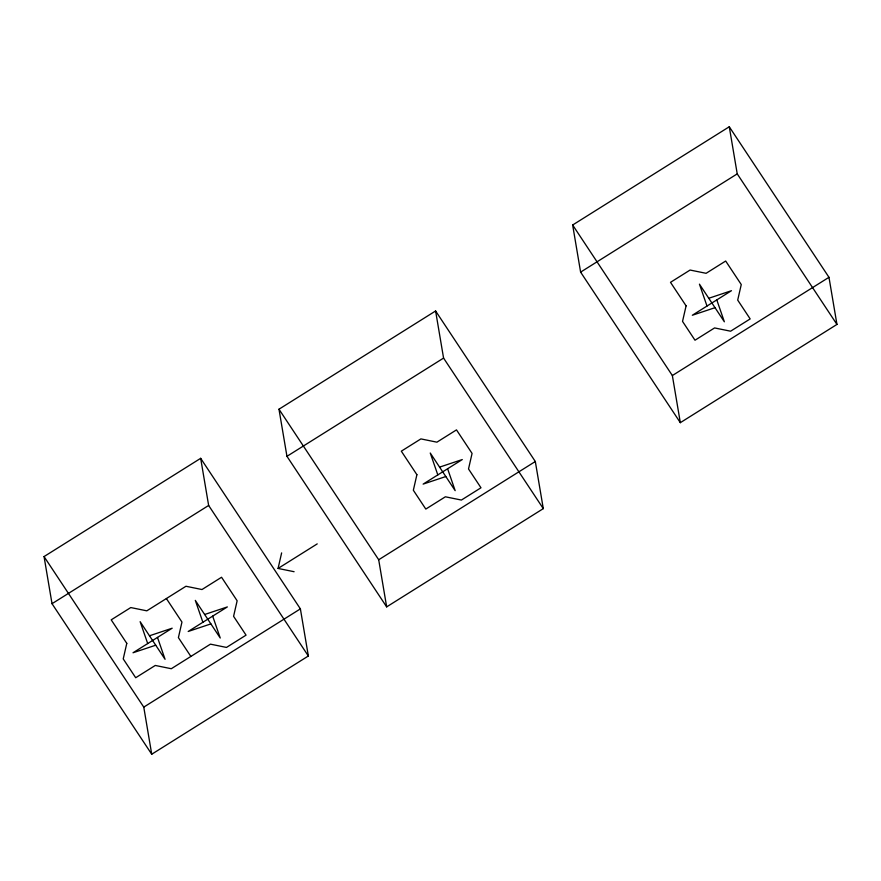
<?xml version="1.0" encoding="UTF-8"?>
<svg xmlns="http://www.w3.org/2000/svg" width="881" height="881" viewBox="0 0 881 881"><rect width="100%" height="100%" fill="white"/><g stroke="black" fill="none" stroke-linecap="round" stroke-linejoin="round"><path stroke-width="1.32" d="M294.1 571.714L278.077 568.443L281.634 552.894M44.05 556.572L200.67 458.329L300.388 608.881L308.35 655.993L151.73 754.235L52.023 603.694L44.05 556.572L143.768 707.124L151.73 754.235M278.98 409.213L435.599 310.971L535.318 461.512L543.291 508.634L386.66 606.877L286.953 456.325L278.98 409.213L378.698 559.754L386.66 606.877M572.65 225.007L729.27 126.765L828.977 277.306L836.95 324.428L680.33 422.671L580.612 272.119L572.65 225.007L672.357 375.548L680.33 422.671M52.023 603.694L208.643 505.452L200.67 458.329M286.953 456.325L443.572 358.082L435.599 310.971M580.612 272.119L737.232 173.876L729.27 126.765M278.077 568.443L317.226 543.885M143.768 707.124L300.388 608.881M378.698 559.754L535.318 461.512M672.357 375.548L828.977 277.306M708.787 298.274L731.472 290.697L692.323 315.255L715.02 307.678M439.586 467.128L462.283 459.552L423.133 484.11L445.819 476.533M204.656 614.498L227.353 606.921L188.193 631.479L210.889 623.902M149.484 635.785L172.18 628.208L133.02 652.766L155.717 645.2M737.232 173.876L836.95 324.428M443.572 358.082L543.291 508.634M208.643 505.452L308.35 655.993M166.388 598.551L181.96 622.074L178.403 637.624L190.869 656.433M716.793 299.903L724.358 321.796L699.437 284.156L707.003 306.048M447.603 468.758L455.169 490.651L430.247 453.01L437.813 474.903M212.673 616.127L220.239 638.02L195.307 600.379L202.883 622.272M157.49 637.426L165.066 659.307L140.134 621.667L147.7 643.559M126.787 643.361L123.23 658.911L135.696 677.731L155.276 665.452L171.299 668.723L210.449 644.154L226.472 647.425L246.052 635.146L233.586 616.326L237.143 600.776L221.56 577.253L201.98 589.532L185.957 586.261L146.808 610.83L130.784 607.56L111.204 619.839L126.787 643.361M416.9 474.705L413.343 490.254L425.809 509.075L445.379 496.796L461.402 500.056L480.982 487.777L468.516 468.956L472.073 453.418L456.49 429.884L436.91 442.174L420.898 438.903L401.318 451.182L416.9 474.705M686.09 305.85L682.533 321.4L694.999 340.22L714.579 327.93L730.591 331.201L750.172 318.922L737.705 300.102L741.262 284.552L725.68 261.029L706.11 273.308L690.087 270.049L670.507 282.327L686.09 305.85"/></g></svg>
